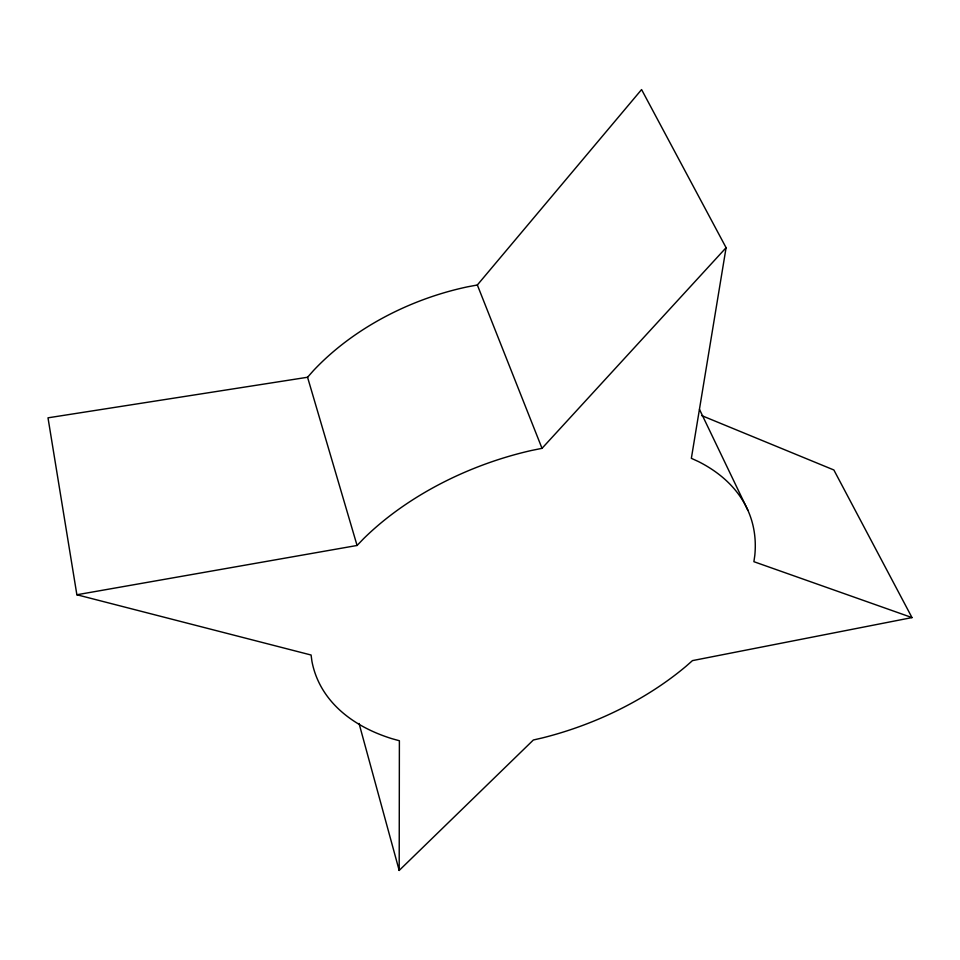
<?xml version="1.0" encoding="UTF-8"?>
<svg xmlns="http://www.w3.org/2000/svg" width="960" height="960" viewBox="0 0 960 960"><rect width="100%" height="100%" fill="white"/><g stroke="black" fill="none" stroke-linecap="round" stroke-linejoin="round"><path stroke-width="1.44" d="M912 617.592L692.472 660.612L686.148 666.18A231.324 139.44 -20.1 0 1 542.208 737.964L533.352 740.004L399.192 870.432L399.384 740.748L392.1 738.732A231.324 139.44 -20.1 0 1 311.916 661.224L311.088 655.02L76.872 594.756L48 417.828L307.56 377.256L313.452 370.584A214.728 144.276 -20.1 0 1 467.496 286.836L477.348 284.988L641.58 89.568L726.096 247.692L691.356 458.328L698.424 461.556A231.324 139.44 -20.1 0 1 754.812 555.348L753.9 561.696L912 617.592L833.868 469.98L701.7 415.608M76.872 594.756L357.072 545.472L363.576 538.692A231.324 139.44 -20.1 0 1 531.396 450.492L542.016 448.332L726.096 247.692M699.504 409.428L747.84 510.192M477.348 284.988L542.016 448.332M307.56 377.256L357.072 545.472M359.052 723.456L399.192 870.432"/></g></svg>
